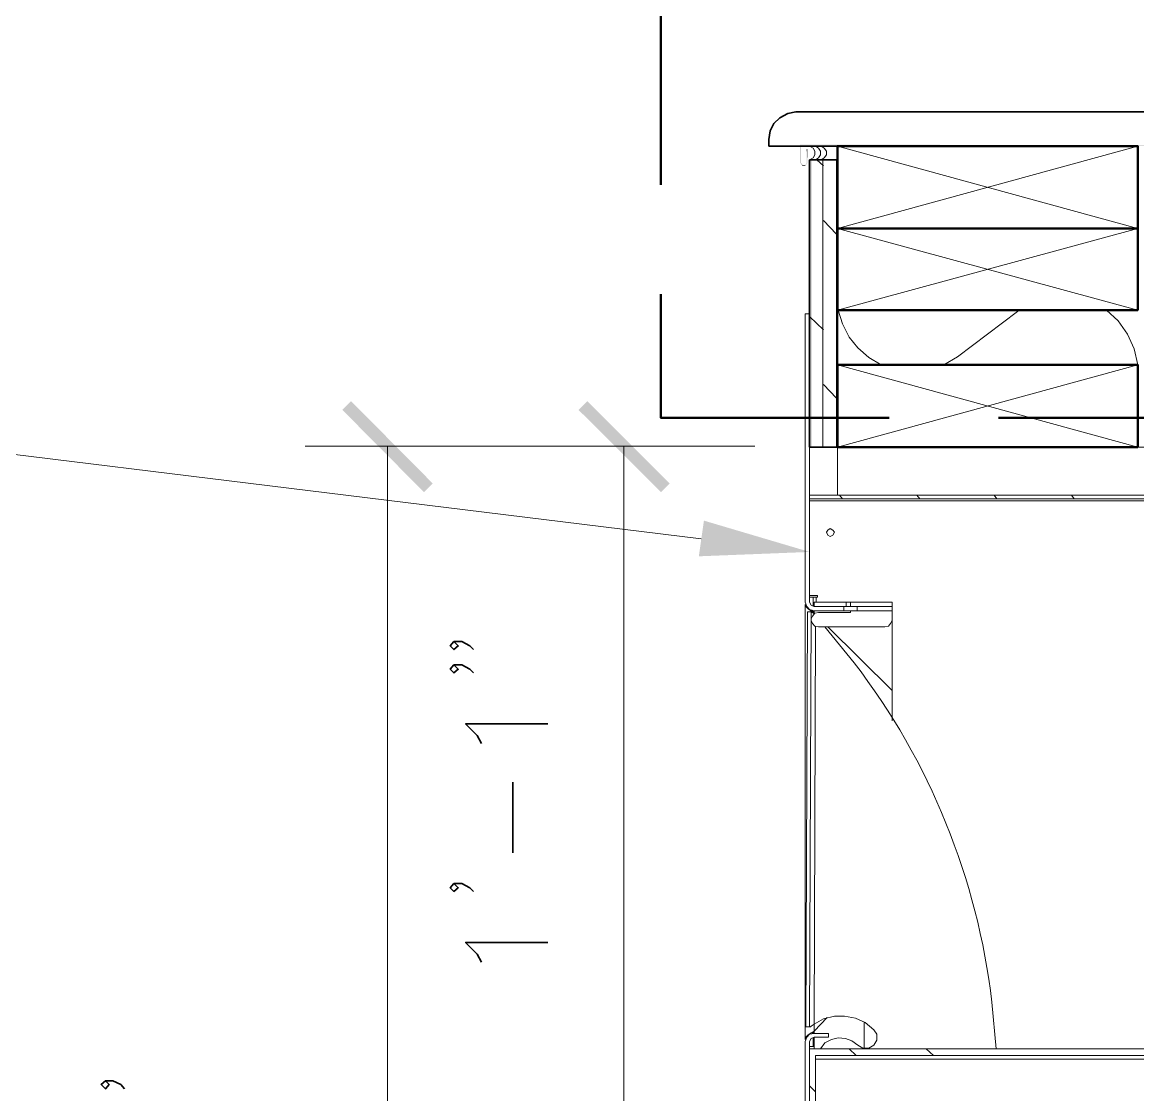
# Model space of a CAD drawing. Header units: inches. Extents: x 5 to 516, y -193 to 129.
# Drawn here: x 33.735 to 35.435, y -189.341 to -187.706 of the extents above; entities that cross this region are included whole.
import ezdxf

# ---------------------------------------------------------------- set-up
doc = ezdxf.new("R2010")
doc.units = ezdxf.units.IN
doc.header["$MEASUREMENT"] = 0
doc.layers.add('PDF7_Geometry', color=7, linetype='Continuous')
doc.layers.add('PDF7_Solid Fills', color=7, linetype='Continuous')

msp = doc.modelspace()

# ---------------------------------------------------------------- hatches: boundary and pattern name
at = {"layer": 'PDF7_Solid Fills', "transparency": 33554559}
for points in [[(34.9202177, -187.8924509), (34.9213288, -187.9202287), (34.9213288, -187.893562), (35.9891067, -187.8946731), (36.1135518, -187.894673), (36.1146634, -187.9280064), (36.1146629, -187.893562), (35.9891079, -187.893562)], [(34.9202189, -187.9202287), (34.9235522, -187.9246731), (34.92133, -187.9202287), (34.9202189, -187.8924509)], [(34.9313285, -187.920229), (34.9302174, -187.8991179), (34.9302174, -187.920229), (34.9279975, -187.9235619), (34.9279975, -187.924673)], [(34.9213288, -187.9202287), (34.9235511, -187.9246731), (34.9279954, -187.924673), (34.9279954, -187.9235619), (34.9235511, -187.923562)]]:
    msp.add_hatch(color=256, dxfattribs=at).paths.add_polyline_path(points)

# ---------------------------------------------------------------- linework, layer by layer
at = {"layer": 'PDF7_Geometry', "lineweight": 50}
for points in [[(34.7079951, -187.9535624), (34.7079951, -187.620229)], [(35.0557735, -188.3091176), (34.7079956, -188.3091176), (34.7079956, -188.1202287)], [(35.5557735, -188.3091176), (35.2224402, -188.3091176)]]:
    msp.add_lwpolyline(points, dxfattribs=at)
at = {"layer": 'PDF7_Geometry', "lineweight": 35}
for points in [[(35.6357748, -187.8424512), (34.9135525, -187.8424512), (34.9013303, -187.8446735), (34.8891081, -187.8513401), (34.8802192, -187.860229), (34.8746636, -187.8713401), (34.8724414, -187.8846735), (34.8724414, -187.8946735)], [(34.8724419, -187.894673), (35.3357753, -187.894673)], [(34.3924411, -188.650229), (34.3991077, -188.6568957), (34.3924411, -188.6624512), (34.3868855, -188.6568957), (34.3924411, -188.650229), (34.4046633, -188.650229), (34.4168855, -188.6568957), (34.4224411, -188.6624512)], [(34.3924411, -188.6857842), (34.3991077, -188.6924509), (34.3924411, -188.6980065), (34.3868855, -188.6924509), (34.3924411, -188.6857842), (34.4046633, -188.6857842), (34.4168855, -188.6924509), (34.4224411, -188.6980065)], [(34.4346616, -188.8057839), (34.4279949, -188.7935617), (34.4102171, -188.7757839), (34.5357727, -188.7757839)], [(34.4824408, -188.9724506), (34.4824408, -188.8646728)], [(34.3924411, -189.0191176), (34.3991077, -189.0257843), (34.3924411, -189.0313398), (34.3868855, -189.0257843), (34.3924411, -189.0191176), (34.4046633, -189.0191176), (34.4168855, -189.0257843), (34.4224411, -189.0313398)], [(34.4346616, -189.1391173), (34.4279949, -189.126895), (34.4102171, -189.1091172), (34.5357727, -189.1091172)], [(33.8613289, -189.3202289), (33.8668845, -189.3257845), (33.8613289, -189.3324511), (33.8546623, -189.3257845), (33.8613289, -189.3202289), (33.87244, -189.3202289), (33.8846623, -189.3257845), (33.8902178, -189.3324511)]]:
    msp.add_lwpolyline(points, dxfattribs=at)
at = {"layer": 'PDF7_Geometry', "lineweight": 15}
for points in [[(34.9346616, -187.9157839), (34.9402172, -187.9124505), (34.9424394, -187.9080061), (34.9424394, -187.9024505), (34.9402172, -187.8980061), (34.9346616, -187.8946728)], [(34.9435524, -187.9157839), (34.9479969, -187.9124505), (34.9513302, -187.9080061), (34.9513302, -187.9024505), (34.9479969, -187.8980061), (34.9435524, -187.8946728)], [(34.9524409, -187.9157839), (34.9568854, -187.9124505), (34.9602187, -187.9080061), (34.9602187, -187.9024505), (34.9568854, -187.8980061), (34.9524409, -187.8946728)], [(34.9768839, -188.144673), (35.4346617, -188.0202286), (34.9768839, -187.894673)], [(35.4346617, -187.894673), (34.9768839, -188.0202286), (35.4346617, -188.1446731)], [(34.9557753, -187.924673), (34.9457753, -187.9157841)], [(34.9546631, -188.3535619), (34.9546631, -187.9157842)], [(34.9757745, -188.3535619), (34.9757745, -187.9157842)], [(34.9757745, -188.0291171), (34.9557745, -188.008006)], [(34.9768844, -188.1124505), (34.9757733, -188.1124505)], [(34.9279975, -188.5902286), (34.9279975, -188.1502286)], [(34.9279975, -188.150229), (34.9346642, -188.150229)], [(34.9346616, -188.5902286), (34.9346616, -188.1502286)], [(34.9557753, -188.174673), (34.9346642, -188.154673)], [(34.9768839, -188.353562), (35.4346617, -188.2280064), (35.4291061, -188.203562), (35.4191061, -188.1813397), (35.4046617, -188.1613397), (35.3868839, -188.1446731)], [(34.9779966, -188.1446731), (34.9846633, -188.1657842), (34.9946633, -188.1857842), (35.0079966, -188.2024508), (35.0246633, -188.2168953), (35.0435522, -188.2280064)], [(35.1391068, -188.2280064), (35.1602179, -188.2157842), (35.251329, -188.1468953), (35.2546624, -188.1446731)], [(35.4346617, -188.3535619), (34.9768839, -188.2280064)], [(34.9757745, -188.2791171), (34.9557745, -188.258006)], [(34.7691071, -188.4935619), (32.999107, -188.2757841), (32.5379958, -188.2757841)], [(34.5268838, -188.3524509), (34.8513283, -188.3524509), (34.1657727, -188.3524509)], [(34.2913284, -190.8946733), (34.2913284, -188.3524509)], [(34.6513296, -188.3524509), (34.6513296, -189.4357843)], [(34.9346616, -188.3535619), (34.9768839, -188.3535619)], [(36.1013284, -188.3535619), (34.9768838, -188.3535619)], [(34.9768844, -188.3535619), (34.9768844, -188.4268953)], [(34.9768844, -188.4268957), (34.9768844, -188.3535624)], [(35.8935511, -188.4268957), (34.9346622, -188.4268957), (34.9346622, -188.4324513), (35.8935511, -188.4324513)], [(34.984663, -188.432451), (34.9802185, -188.4268955)], [(35.1024405, -188.432451), (35.0979961, -188.4268955)], [(35.220218, -188.432451), (35.2157736, -188.4268955)], [(35.3379955, -188.432451), (35.3335511, -188.4268955)], [(35.8935511, -188.4357842), (34.9346622, -188.4357842)], [(34.9346616, -188.5802285), (34.9468839, -188.5802285), (34.9468839, -188.5824507), (34.9446616, -188.5824507)], [(34.9413303, -188.6068953), (34.9413303, -188.603562), (34.9346636, -188.6013397), (34.9302192, -188.5968953), (34.927997, -188.5902286)], [(34.9613303, -189.2235619), (34.9413303, -189.244673), (34.9368858, -189.2468953), (34.9324414, -189.2502286), (34.9291081, -189.2535619), (34.927997, -189.2568953), (34.927997, -188.5935619)], [(34.9279975, -188.5935624), (34.9291086, -188.5968957), (34.9324419, -188.600229), (34.9413308, -188.6068957), (34.9379975, -188.6024513)], [(34.9402181, -188.5968956), (34.9402181, -188.5824511), (34.9346625, -188.5824511)], [(34.9413303, -188.5902289), (34.9413303, -188.5968956), (34.9368858, -188.5946734), (34.9346636, -188.5902289)], [(34.9402181, -188.5824506), (34.9446625, -188.5824506)], [(34.9902172, -188.5968956), (34.9902172, -188.5902289), (34.9413283, -188.5902289)], [(34.9413296, -188.5968956), (34.9868851, -188.5968956), (34.9868851, -188.6035622)], [(34.9446624, -188.5824506), (34.9446624, -188.5902284)], [(34.9868851, -188.5968956), (35.0068851, -188.5968956)], [(34.9902172, -188.5902286), (34.9968839, -188.5902286)], [(35.0602177, -188.5968956), (35.0602177, -188.5902289), (34.9968844, -188.5902289)], [(34.9968858, -188.5902286), (34.9968858, -188.5968953)], [(35.0068843, -188.603562), (35.0068843, -188.5968953)], [(35.0068844, -188.5968956), (35.0602177, -188.5968956), (35.0602177, -188.6035622), (35.0068844, -188.6035622)], [(34.936886, -188.604673), (34.9379971, -188.604673), (34.9379971, -188.6057841), (34.9413305, -188.6080064)], [(34.936886, -188.6180064), (34.936886, -188.6157842), (34.9391082, -188.6113397), (34.9424416, -188.6068953), (34.9479971, -188.6057842)], [(34.9402181, -188.603562), (34.9402181, -188.6046731)], [(34.9424402, -188.6068952), (34.9413291, -188.6068952)], [(35.0068851, -188.603562), (34.9868851, -188.603562), (34.9413296, -188.603562)], [(34.9413303, -188.6068952), (34.9413303, -188.6080063)], [(34.9968858, -188.603562), (34.9968858, -188.6057842), (34.947997, -188.6057842)], [(35.0602177, -188.603562), (35.0602177, -188.6180064)], [(34.9479967, -188.6280066), (34.9424411, -188.6268954), (34.9391078, -188.622451), (34.9368856, -188.6180065)], [(34.9413303, -189.2446735), (34.9413303, -189.2335624), (34.9435525, -188.6268957)], [(35.0491071, -188.6280066), (34.947996, -188.6280066)], [(34.96244, -188.6280066), (35.0602177, -188.7246732), (35.0602177, -188.7713399)], [(35.0602177, -188.7246731), (35.0602177, -188.6180064), (35.0579955, -188.6224508), (35.0546622, -188.6268953), (35.0491066, -188.6280064)], [(35.0324414, -189.2424513), (35.0191081, -189.2313402), (35.0046636, -189.2246735), (34.987997, -189.2213402), (34.9724414, -189.2213402), (34.9557747, -189.2257846), (34.9413303, -189.2335624), (34.9368858, -189.2368957), (34.9357747, -189.2380068), (34.9346636, -189.2380068)], [(35.03244, -189.2424509), (35.0368844, -189.2491176), (35.0368844, -189.2580065), (35.03244, -189.2657842), (35.0246622, -189.2702287), (35.0157733, -189.2702287), (35.0079955, -189.2657842)], [(35.017995, -189.2702287), (35.017995, -189.2313398)], [(34.9346616, -189.2602288), (34.9346616, -189.8168955), (34.927995, -189.8168955), (34.927995, -189.2602288)], [(34.9279975, -189.2602291), (34.9302197, -189.2535624), (34.9346642, -189.249118), (34.9413308, -189.2480069)], [(34.9346616, -189.2602291), (34.9368839, -189.2557847), (34.9413283, -189.2535624)], [(34.9346616, -189.2680066), (34.9402172, -189.2680066), (34.9402172, -189.2546732)], [(34.9413303, -189.2480064), (34.9413303, -189.244673), (34.937997, -189.2480064)], [(34.9402181, -189.2480062), (34.939107, -189.2480062)], [(34.9402181, -189.2457841), (34.9402181, -189.2480063)], [(34.9413303, -189.2480062), (34.9635525, -189.2480062)], [(34.9413303, -189.2713399), (34.9413303, -189.2535621), (34.9635525, -189.2535621)], [(34.9513287, -189.2713398), (34.9579954, -189.2624509), (34.9679954, -189.2568953), (34.9779954, -189.2546731), (34.9891065, -189.2557842), (34.9991065, -189.2591175), (35.0079954, -189.2657842)], [(34.9635516, -189.2535621), (34.9635516, -189.2480066)], [(35.8935511, -189.2813399), (35.8935511, -189.2713399), (34.9346622, -189.2713399), (34.9346622, -189.3891177), (34.9435511, -189.3891177), (34.9435511, -189.2813399), (35.8935511, -189.2813399), (35.8935511, -189.2868955)], [(34.9413303, -189.2713398), (34.9346636, -189.2713398)], [(34.9413303, -189.2680066), (34.9402192, -189.2680066)], [(35.0057744, -189.2813399), (34.9946633, -189.2713399)], [(35.1235519, -189.2813399), (35.1124408, -189.2713399)], [(34.9435524, -189.2868958), (35.8935525, -189.2868958)], [(34.9435524, -189.3368955), (34.9346635, -189.3280066)]]:
    msp.add_lwpolyline(points, dxfattribs=at)
at = {"layer": 'PDF7_Geometry', "lineweight": 50}
for points in [[(34.9768839, -188.0202286), (34.9768839, -187.894673), (35.4346617, -187.894673), (35.4346617, -188.0202286)], [(34.9768839, -188.144673), (34.9768839, -188.0202286), (35.4346617, -188.0202286), (35.4346617, -188.144673)], [(34.9768839, -188.353562), (34.9768839, -188.2280064), (35.4346617, -188.2280064), (35.4346617, -188.353562)]]:
    msp.add_lwpolyline(points, close=True, dxfattribs=at)
at = {"layer": 'PDF7_Geometry', "lineweight": 35}
msp.add_lwpolyline([(34.9346616, -187.9157842), (34.9346616, -188.3535619), (34.9768839, -188.3535619), (34.9768839, -187.9157842)], close=True, dxfattribs=at)
at = {"layer": 'PDF7_Geometry', "lineweight": 15}
for points in [[(34.9602195, -188.4835623), (34.9624418, -188.480229), (34.9657751, -188.4780068), (34.9702195, -188.480229), (34.9724418, -188.4835623), (34.9702195, -188.4880068), (34.9657751, -188.490229), (34.9624418, -188.4880068)], [(34.9346616, -189.2380066), (34.9368839, -188.6046732), (34.9313283, -188.6046732), (34.9291061, -189.2380066)]]:
    msp.add_lwpolyline(points, close=True, dxfattribs=at)
msp.add_lwpolyline([(34.9579951, -188.6280066), (35.0024396, -188.682451, -0.135362598), (35.2124396, -189.2002288), (35.2191063, -189.27134)], format="xyb", dxfattribs=at)
at = {"layer": 'PDF7_Solid Fills', "lineweight": 35, "transparency": 33554559}
for points in [[(34.9313296, -187.8991179), (34.9302184, -187.8991179), (34.9313296, -187.920229)], [(34.937996, -188.3535619), (34.9324404, -187.9157842), (34.937996, -187.9157842)], [(34.9324418, -188.3535619), (34.9379973, -188.3535619), (34.9324418, -187.9157842)]]:
    msp.add_solid(points, dxfattribs=at)
at = {"layer": 'PDF7_Solid Fills', "lineweight": 50, "transparency": 33554559}
for points in [[(34.360219, -188.4091175), (34.2224412, -188.2968953), (34.2357746, -188.2835619)], [(34.7213302, -188.4091175), (34.5824413, -188.2968953), (34.5957746, -188.2835619)], [(34.346884, -188.4224509), (34.3602173, -188.4091175), (34.2224395, -188.2968953)], [(34.7079951, -188.4224509), (34.7213285, -188.4091175), (34.5824396, -188.2968953)], [(34.7735514, -188.4657841), (34.9346625, -188.5135619), (34.7657736, -188.5202286)]]:
    msp.add_solid(points, dxfattribs=at)

doc.saveas('drawing.dxf')
